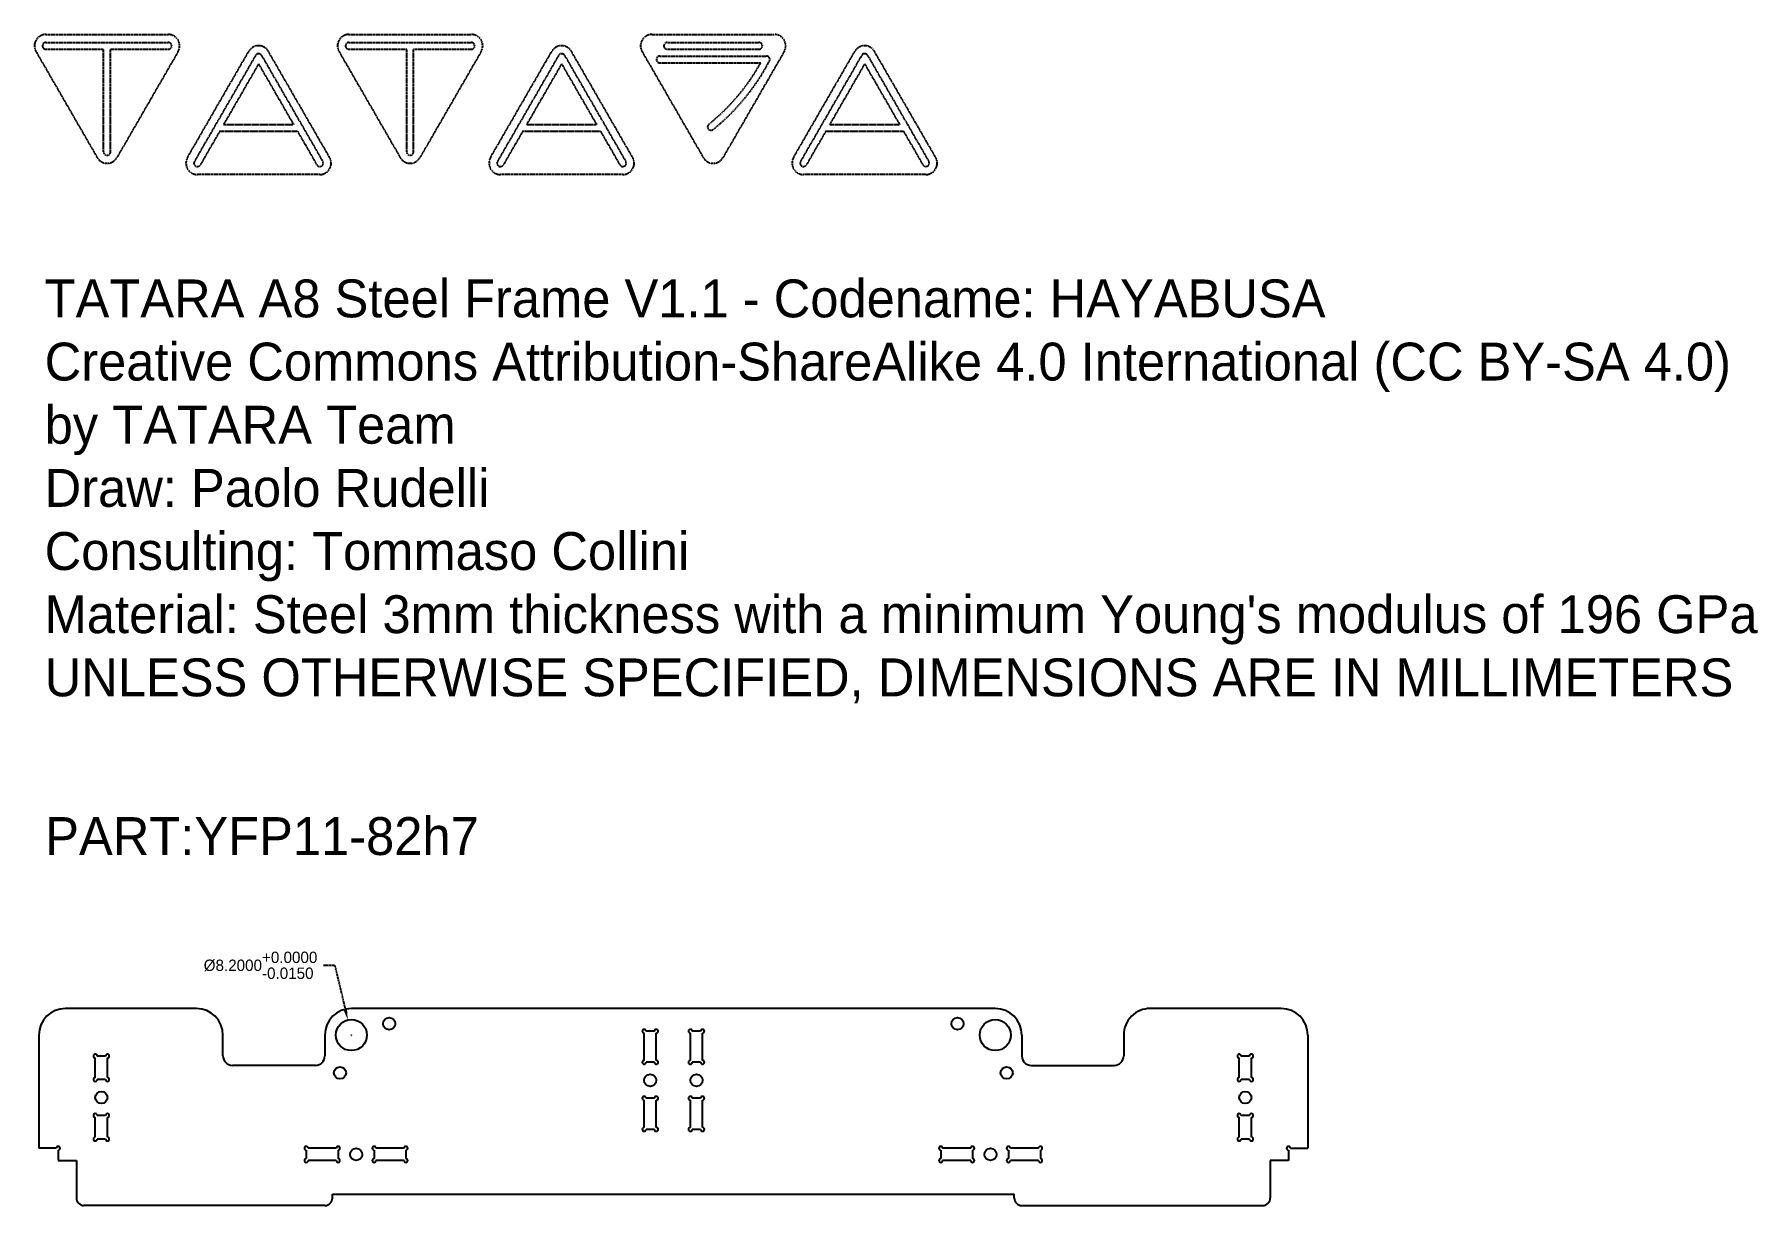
# Model space of a CAD drawing. Header units: inches. Extents: x -169 to 286, y -255 to 54.
import ezdxf

# ---------------------------------------------------------------- set-up
doc = ezdxf.new("R2010")
doc.units = ezdxf.units.IN
doc.header["$MEASUREMENT"] = 0
doc.linetypes.add('HIDDEN', pattern=[0.15, 0.1, -0.05])
doc.layers.get('Defpoints').update_dxf_attribs({"linetype": 'CONTINUOUS'})
for name, color, linetype in [('NOTE', 3, 'CONTINUOUS'), ('QUOTE', 6, 'HIDDEN'), ('TATARA LOGO', 2, 'HIDDEN'), ('VISIBLE', 7, 'CONTINUOUS')]:
    doc.layers.add(name, color=color, linetype=linetype)
doc.dimstyles.get("Standard").update_dxf_attribs({"dimtxt": 0.18, "dimasz": 0.18, "dimexe": 0.18, "dimexo": 0.0625, "dimgap": 0.09, "dimtad": 0, "dimtih": 1, "dimtoh": 1, "dimdec": 4, "dimzin": 0, "dimdsep": 46, "dimtxsty": 'Standard', "dimcen": 0.09, "dimadec": 0, "dimazin": 0, "dimtfac": 1, "dimtdec": 4, "dimtofl": 0, "dimtmove": 0, "dimatfit": 3, "dimfxl": 1, "dimtolj": 1, "dimtzin": 0, "dimarcsym": 0})

# ---------------------------------------------------------------- blocks, each defined once
blk = doc.blocks.new('*D3')
at = {"layer": 'Defpoints', "color": 0}
for p in [(-85.95, -206.01), (-84.05, -213.99)]:
    blk.add_point(p, dxfattribs=at)
at = {"layer": 'QUOTE', "color": 0, "lineweight": -2}
for p, q in [((-92.39, -191.59), (-89.39, -191.59)), ((-89.39, -191.59), (-86.65, -203.09))]:
    blk.add_line(p, q, dxfattribs=at)
at = {"layer": 'QUOTE', "color": 0}
for p, q in [((-85.04, -210), (-84.95, -210)), ((-85, -210.05), (-85, -209.96))]:
    blk.add_line(p, q, dxfattribs=at)
blk.add_solid([(-87.13, -203.21), (-86.16, -202.98), (-85.95, -206.01)], dxfattribs=at)
at = {"layer": 'QUOTE', "color": 0, "insert": (-108.98, -191.59), "char_height": 3, "attachment_point": 5}
blk.add_mtext('\\A1;%%c8.2000\\S+0.0000^ -0.0150;', dxfattribs=at)

msp = doc.modelspace()

# ---------------------------------------------------------------- linework, layer by layer
at = {"layer": 'TATARA LOGO'}
for p, q in [((-165.6611, 54.0912), (-133.32948, 54.0912)), ((-165.6611, 51.9912), (-133.32948, 51.9912)), ((-165.6611, 50.1912), (-150.39529, 50.1912)), ((-150.39529, 23.0912), (-150.39529, 50.1912)), ((-148.59529, 50.1912), (-133.32948, 50.1912)), ((-148.59529, 23.0912), (-148.59529, 50.1912)), ((-85.6611, 54.0912), (-53.32948, 54.0912)), ((-85.6611, 51.9912), (-53.32948, 51.9912)), ((-85.6611, 50.1912), (-70.39529, 50.1912)), ((-70.39529, 23.0912), (-70.39529, 50.1912)), ((-68.59529, 23.0912), (-68.59529, 50.1912)), ((-68.59529, 50.1912), (-53.32948, 50.1912)), ((-5.6611, 54.0912), (26.67052, 54.0912)), ((-1.6051, 51.9912), (22.61452, 51.9912)), ((-1.6051, 50.1912), (22.61452, 50.1912)), ((-168.25917, 49.5912), (-152.09336, 21.5912)), ((-130.7314, 49.5912), (-146.89721, 21.5912)), ((-128.25917, 21.62453), (-112.09336, 49.62453)), ((-110.27471, 48.57453), (-126.44052, 20.57453)), ((-109.49529, 46.32453), (-118.71365, 30.35786)), ((-109.49529, 46.32453), (-100.27693, 30.35786)), ((-108.71586, 48.57453), (-92.55006, 20.57453)), ((-90.7314, 21.62453), (-106.89721, 49.62453)), ((-88.25917, 49.5912), (-72.09336, 21.5912)), ((-50.7314, 49.5912), (-66.89721, 21.5912)), ((-48.25917, 21.62453), (-32.09336, 49.62453)), ((-30.27471, 48.57453), (-46.44052, 20.57453)), ((-29.49529, 46.32453), (-38.71365, 30.35786)), ((-29.49529, 46.32453), (-20.27693, 30.35786)), ((-28.71586, 48.57453), (-12.55006, 20.57453)), ((-10.7314, 21.62453), (-26.89721, 49.62453)), ((-8.25917, 49.5912), (7.90664, 21.5912)), ((-3.58263, 48.3912), (24.59206, 48.3912)), ((-3.58263, 46.5912), (23.07632, 46.5912)), ((29.2686, 49.5912), (13.10279, 21.5912)), ((31.74083, 21.62453), (47.90664, 49.62453)), ((49.72529, 48.57453), (33.55948, 20.57453)), ((50.50471, 46.32453), (41.28635, 30.35786)), ((50.50471, 46.32453), (59.72307, 30.35786)), ((51.28414, 48.57453), (67.44994, 20.57453)), ((69.2686, 21.62453), (53.10279, 49.62453)), ((-119.75288, 28.55786), (-124.88168, 19.67452)), ((-119.75288, 28.55786), (-99.2377, 28.55786)), ((-118.71365, 30.35786), (-100.27693, 30.35786)), ((-99.2377, 28.55786), (-94.1089, 19.67453)), ((-39.75288, 28.55786), (-44.88168, 19.67452)), ((-39.75288, 28.55786), (-19.2377, 28.55786)), ((-38.71365, 30.35786), (-20.27693, 30.35786)), ((-19.2377, 28.55786), (-14.1089, 19.67453)), ((40.24712, 28.55786), (35.11832, 19.67452)), ((40.24712, 28.55786), (60.7623, 28.55786)), ((41.28635, 30.35786), (59.72307, 30.35786)), ((60.7623, 28.55786), (65.8911, 19.67453)), ((-93.32948, 17.12453), (-125.6611, 17.12453)), ((-13.32948, 17.12453), (-45.6611, 17.12453)), ((66.67052, 17.12453), (34.3389, 17.12453))]:
    msp.add_line(p, q, dxfattribs=at)
for centre, radius, start, end in [((-165.6611, 51.0912), 3, 90, 210), ((-165.6611, 51.0912), 0.9, 90, 270), ((-133.32948, 51.0912), 3, 330, 90), ((-133.32948, 51.0912), 0.9, 270, 90), ((-109.49529, 48.12453), 3, 30, 150), ((-85.6611, 51.0912), 3, 90, 210), ((-85.6611, 51.0912), 0.9, 90, 270), ((-53.32948, 51.0912), 3, 330, 90), ((-53.32948, 51.0912), 0.9, 270, 90), ((-53.32948, 51.0912), 0.9, 270, 90), ((-29.49529, 48.12453), 3, 30, 150), ((-5.6611, 51.0912), 3, 90, 210), ((-1.6051, 51.0912), 0.9, 90, 270), ((22.61452, 51.0912), 0.9, 270, 90), ((26.67052, 51.0912), 3, 330, 90), ((50.50471, 48.12453), 3, 30, 150), ((-109.49529, 48.12453), 0.9, 30, 149.9999972), ((-29.49529, 48.12453), 0.9, 30, 149.9999972), ((-3.58263, 47.4912), 0.9, 90, 270), ((-25.89949, 74.12473), 56.18474, 308.8897527, 330.6559013), ((-25.89949, 74.12473), 57.98474, 308.8897527, 332.1550619), ((24.59206, 47.4912), 0.9, 329.9999988, 90), ((50.50471, 48.12453), 0.9, 30, 149.9999972), ((9.93967, 29.69251), 0.9, 128.8897527, 308.8897527), ((-149.49529, 23.0912), 0.9, 180, 0), ((-69.49529, 23.0912), 0.9, 180, 0), ((-149.49529, 23.0912), 3, 210, 330), ((-125.6611, 20.12453), 3, 150, 270), ((-125.6611, 20.12453), 0.9, 149.9999972, 329.9991008), ((-93.32948, 20.12453), 0.9, 210, 30), ((-93.32948, 20.12453), 3, 270, 30), ((-69.49529, 23.0912), 3, 210, 330), ((-45.6611, 20.12453), 3, 150, 270), ((-45.6611, 20.12453), 0.9, 149.9999972, 329.9991008), ((-13.32948, 20.12453), 0.9, 210, 30), ((-13.32948, 20.12453), 3, 270, 30), ((10.50471, 23.0912), 3, 210, 330), ((34.3389, 20.12453), 3, 150, 270), ((34.3389, 20.12453), 0.9, 149.9999972, 329.9991008), ((66.67052, 20.12453), 0.9, 210, 30), ((66.67052, 20.12453), 3, 270, 30)]:
    msp.add_arc(centre, radius, start, end, dxfattribs=at)
at = {"layer": 'VISIBLE'}
for p, q in [((-125.90001, -203), (-160.5, -203)), ((85, -203), (-85, -203)), ((160.5, -203), (125.9, -203)), ((-5, -209), (-7.2, -209)), ((7.2, -209), (5, -209)), ((-167.5, -210), (-167.5, -239.90001)), ((-118.90001, -215.5), (-118.90001, -210)), ((-92, -210), (-92, -215.5)), ((-7.7, -216.7), (-7.7, -209.5)), ((-4.5, -216.7), (-4.5, -209.5)), ((4.5, -216.7), (4.5, -209.5)), ((7.7, -216.7), (7.7, -209.5)), ((92, -210), (92, -215.5)), ((118.9, -210), (118.9, -215.5)), ((167.5, -210), (167.5, -239.90001)), ((-152.59999, -221.25), (-152.59999, -216.05)), ((-149.89999, -215.55), (-152.09999, -215.55)), ((-149.39999, -221.25), (-149.39999, -216.05)), ((-94.5, -218), (-116.40001, -218)), ((-5, -217.2), (-7.2, -217.2)), ((7.2, -217.2), (5, -217.2)), ((94.5, -218), (116.4, -218)), ((149.4, -221.25), (149.4, -216.05)), ((152.1, -215.55), (149.9, -215.55)), ((152.6, -221.25), (152.6, -216.05)), ((-149.89999, -221.75), (-152.09999, -221.75)), ((152.1, -221.75), (149.9, -221.75)), ((-7.7, -234.4), (-7.7, -227.2)), ((-5, -226.7), (-7.2, -226.7)), ((-4.5, -234.4), (-4.5, -227.2)), ((4.5, -234.4), (4.5, -227.2)), ((7.2, -226.7), (5, -226.7)), ((7.7, -234.4), (7.7, -227.2)), ((-152.59999, -236.95), (-152.59999, -231.75)), ((-149.89999, -231.25), (-152.09999, -231.25)), ((-149.39999, -236.95), (-149.39999, -231.75)), ((149.4, -236.95), (149.4, -231.75)), ((152.1, -231.25), (149.9, -231.25)), ((152.6, -236.95), (152.6, -231.75)), ((-5, -234.9), (-7.2, -234.9)), ((7.2, -234.9), (5, -234.9)), ((-162.89999, -239.90001), (-167.5, -239.90001)), ((-162.39999, -240.40001), (-162.39999, -243.10001)), ((-149.89999, -237.45), (-152.09999, -237.45)), ((-96.9, -240.4), (-96.9, -242.6)), ((-89, -239.9), (-96.4, -239.9)), ((-88.5, -240.4), (-88.5, -242.6)), ((-79, -240.4), (-79, -242.6)), ((-71.1, -239.9), (-78.5, -239.9)), ((-70.6, -240.4), (-70.6, -242.6)), ((70.6, -240.4), (70.6, -242.6)), ((78.5, -239.9), (71.1, -239.9)), ((79, -240.4), (79, -242.6)), ((88.5, -240.4), (88.5, -242.6)), ((96.4, -239.9), (89, -239.9)), ((96.9, -240.4), (96.9, -242.6)), ((152.1, -237.45), (149.9, -237.45)), ((162.39999, -240.40001), (162.39999, -243.10001)), ((162.89999, -239.90001), (167.5, -239.90001)), ((-162.39999, -243.10001), (-157.59998, -243.10001)), ((-157.59998, -243.10001), (-157.59998, -253)), ((-89, -243.1), (-96.4, -243.1)), ((-71.1, -243.1), (-78.5, -243.1)), ((78.5, -243.1), (71.1, -243.1)), ((96.4, -243.1), (89, -243.1)), ((157.59999, -243.10001), (157.59999, -253.00001)), ((162.39999, -243.10001), (157.59999, -243.10001)), ((-89.99999, -253), (-89.99999, -252)), ((-89.99999, -252), (90.00001, -252)), ((90.00001, -253.00001), (90.00001, -252)), ((-91.99999, -255), (-155.59998, -255)), ((92.00001, -255.00001), (155.59999, -255.00001))]:
    msp.add_line(p, q, dxfattribs=at)
for centre, radius in [((-85, -210), 4.1), ((-74.99999, -207), 1.6), ((74.99999, -207), 1.6), ((85.00001, -210), 4.1), ((-88, -220), 1.6), ((-6.1, -221.95), 1.6), ((6.1, -221.95), 1.6), ((88, -220), 1.6), ((-150.99999, -226.5), 1.6), ((151, -226.5), 1.6), ((-83.75, -241.5), 1.6), ((83.75, -241.5), 1.6)]:
    msp.add_circle(centre, radius, dxfattribs=at)
for centre, radius, start, end in [((-160.5, -210), 7, 90, 180), ((-125.90001, -210), 7, 0, 90), ((-85, -210), 7, 90, 180), ((85, -210), 7, 0, 90), ((125.9, -210), 7, 89.9999836, 180), ((160.5, -210), 7, 0, 90), ((-7.7, -209), 0.5, 0, 270), ((-4.5, -209), 0.5, 270, 180), ((4.5, -209), 0.5, 0, 270), ((7.7, -209), 0.5, 270, 180), ((-152.59999, -215.55), 0.5, 0, 270), ((-149.39999, -215.55), 0.5, 270, 180), ((-116.40001, -215.5), 2.5, 180, 270), ((-94.5, -215.5), 2.5, 270, 0), ((-7.7, -217.2), 0.5, 90, 0), ((-4.5, -217.2), 0.5, 180, 90), ((4.5, -217.2), 0.5, 90, 0), ((7.7, -217.2), 0.5, 180, 90), ((94.5, -215.5), 2.5, 180, 270), ((116.4, -215.5), 2.5, 270, 0), ((149.4, -215.55), 0.5, 0, 270), ((152.6, -215.55), 0.5, 270, 180), ((-152.59999, -221.75), 0.5, 90, 0), ((-149.39999, -221.75), 0.5, 180, 90), ((149.4, -221.75), 0.5, 90, 0), ((152.6, -221.75), 0.5, 180, 90), ((-7.7, -226.7), 0.5, 0, 270), ((-4.5, -226.7), 0.5, 270, 180), ((4.5, -226.7), 0.5, 0, 270), ((7.7, -226.7), 0.5, 270, 180), ((-152.59999, -231.25), 0.5, 0, 270), ((-149.39999, -231.25), 0.5, 270, 180), ((149.4, -231.25), 0.5, 0, 270), ((152.6, -231.25), 0.5, 270, 180), ((-7.7, -234.9), 0.5, 90, 0), ((-4.5, -234.9), 0.5, 180, 90), ((4.5, -234.9), 0.5, 90, 0), ((7.7, -234.9), 0.5, 180, 90), ((-162.39999, -239.90001), 0.5, 270, 180), ((-152.59999, -237.45), 0.5, 90, 0), ((-149.39999, -237.45), 0.5, 180, 90), ((-96.9, -239.9), 0.5, 0, 270), ((-88.5, -239.9), 0.5, 270, 180), ((-79, -239.9), 0.5, 0, 270), ((-70.6, -239.9), 0.5, 270, 180), ((70.6, -239.9), 0.5, 0, 270), ((79, -239.9), 0.5, 270, 180), ((88.5, -239.9), 0.5, 0, 270), ((96.9, -239.9), 0.5, 270, 180), ((149.4, -237.45), 0.5, 90, 0), ((152.6, -237.45), 0.5, 180, 90), ((162.39999, -239.90001), 0.5, 0, 270), ((-96.9, -243.1), 0.5, 90, 0), ((-88.5, -243.1), 0.5, 180, 90), ((-79, -243.1), 0.5, 90, 0), ((-70.6, -243.1), 0.5, 180, 90), ((70.6, -243.1), 0.5, 90, 0), ((79, -243.1), 0.5, 180, 90), ((88.5, -243.1), 0.5, 90, 0), ((96.9, -243.1), 0.5, 180, 90), ((-155.59998, -253), 2, 180, 270), ((-91.99999, -253), 2, 270, 0), ((92.00001, -253.00001), 2, 180, 270), ((155.59999, -253.00001), 2, 270, 0)]:
    msp.add_arc(centre, radius, start, end, dxfattribs=at)

# ---------------------------------------------------------------- texts
at = {"layer": 'NOTE', "char_height": 10, "width": 1231.3748319, "attachment_point": 1}
for s, insert in [("{\\pxsm1;TATARA A8 Steel Frame V1.1 - Codename: HAYABUSA\\PCreative Commons Attribution-ShareAlike 4.0 International (CC BY-SA 4.0)\\Pby TATARA Team\\PDraw: Paolo Rudelli\\PConsulting: Tommaso Collini\\P\\pql;Material: Steel 3mm thickness with a minimum Young's modulus of 196 GPa\\P\\pq*;UNLESS OTHERWISE SPECIFIED, DIMENSIONS ARE IN MILLIMETERS}", (-165.97345, -10.57736)), ('{\\pxsm1;PART:YFP11-82h7}', (-165.82347, -152.48452))]:
    msp.add_mtext(s, dxfattribs=dict(at, insert=insert))

# ---------------------------------------------------------------- dimensions: what is measured, and where the dimension line sits
at = {"layer": 'QUOTE'}
dim = msp.add_diameter_dim_2p(p1=(-84.04946, -213.9883), p2=(-85.95053, -206.01171), dimstyle='Standard', override={"dimtxt": 3, "dimasz": 3, "dimtol": 1, "dimlim": 0, "dimtm": 0.015, "dimtmove": 0}, dxfattribs=at)
dim.commit()
dim.dimension.update_dxf_attribs({"geometry": '*D3', "text_midpoint": (-108.97717, -191.59215), "dimtype": 163})

doc.saveas('drawing.dxf')
